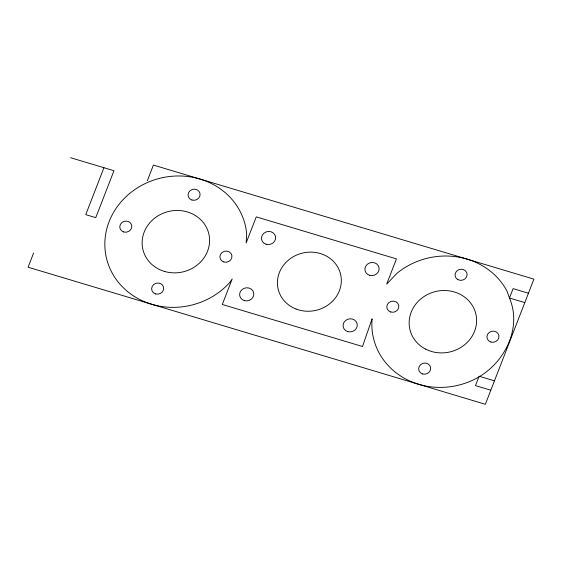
<?xml version="1.0" encoding="UTF-8"?>
<svg xmlns="http://www.w3.org/2000/svg" width="562" height="562" viewBox="0 0 562 562"><rect width="100%" height="100%" fill="white"/><g stroke="black" fill="none" stroke-linecap="round" stroke-linejoin="round"><path stroke-width="0.84" d="M33.558 253.132L28.1 267.21L485.364 404.289L533.9 279.145L153.405 165.08L147.335 180.718M103.942 167.715L85.747 214.649L95.758 217.649L113.96 170.715L70.566 157.711M528.442 293.224L513.099 288.629L509.46 298.015C522.885 329.676 502.864 366.122 473.176 379.982A71.332 65.368 -13.3 0 1 372.093 318.83L362.476 346.501L222.292 304.471L232.197 278.942L229.809 282.412A71.332 65.368 -13.3 0 1 117.268 280.888A71.332 65.368 -13.3 0 1 152.246 180.606A71.332 65.368 -13.3 0 1 246.676 234.045L246.163 242.917L256.265 216.869L396.449 258.899L386.656 284.154L396.99 273.265A71.332 65.368 -13.3 0 1 507.121 291.383L509.46 298.015L524.803 302.609M494.469 380.825L479.126 376.231L475.487 385.616L490.823 390.211M164.757 271.509A33.882 31.051 -13.3 0 0 209.001 234.628A33.882 31.051 -13.3 0 0 153.819 218.85A33.882 31.051 -13.3 0 0 164.757 271.509M296.019 309.009A32.097 29.414 -13.3 0 0 341.197 277.804A32.097 29.414 -13.3 0 0 290.898 258.246A32.097 29.414 -13.3 0 0 296.019 309.009M347.759 331.608A7.13 6.533 -13.3 0 0 357.179 323.958A7.13 6.533 -13.3 0 0 345.616 320.488A7.13 6.533 -13.3 0 0 347.759 331.608M244.287 300.593A7.13 6.533 -13.3 0 0 253.708 292.935A7.13 6.533 -13.3 0 0 242.145 289.472A7.13 6.533 -13.3 0 0 244.287 300.593M266.128 244.273A7.13 6.533 -13.3 0 0 275.549 236.623A7.13 6.533 -13.3 0 0 263.985 233.16A7.13 6.533 -13.3 0 0 266.128 244.273M369.599 275.296A7.13 6.533 -13.3 0 0 379.02 267.638A7.13 6.533 -13.3 0 0 367.457 264.175A7.13 6.533 -13.3 0 0 369.599 275.296M425.638 349.135A33.882 31.051 -13.3 0 0 476.611 320.881A33.882 31.051 -13.3 0 0 426.382 295.106A33.882 31.051 -13.3 0 0 425.638 349.135M390.752 312.015A6.063 5.557 -13.3 0 0 398.76 305.51A6.063 5.557 -13.3 0 0 388.932 302.567A6.063 5.557 -13.3 0 0 390.752 312.015M490.879 342.033A6.063 5.557 -13.3 0 0 498.887 335.528A6.063 5.557 -13.3 0 0 489.059 332.585A6.063 5.557 -13.3 0 0 490.879 342.033M123.731 231.973A6.063 5.557 -13.3 0 0 131.74 225.467A6.063 5.557 -13.3 0 0 121.912 222.524A6.063 5.557 -13.3 0 0 123.731 231.973M223.866 261.99A6.063 5.557 -13.3 0 0 231.874 255.485A6.063 5.557 -13.3 0 0 222.046 252.535A6.063 5.557 -13.3 0 0 223.866 261.99M192 200.051A6.063 5.557 -13.3 0 0 200.009 193.546A6.063 5.557 -13.3 0 0 190.181 190.602A6.063 5.557 -13.3 0 0 192 200.051M155.597 293.912A6.063 5.557 -13.3 0 0 163.605 287.407A6.063 5.557 -13.3 0 0 153.777 284.456A6.063 5.557 -13.3 0 0 155.597 293.912M422.617 373.955A6.063 5.557 -13.3 0 0 430.625 367.45A6.063 5.557 -13.3 0 0 420.798 364.506A6.063 5.557 -13.3 0 0 422.617 373.955M457.854 279.616A6.063 5.557 -13.3 0 0 467.113 274.783A6.063 5.557 -13.3 0 0 458.269 269.943A6.063 5.557 -13.3 0 0 457.854 279.616"/></g></svg>
